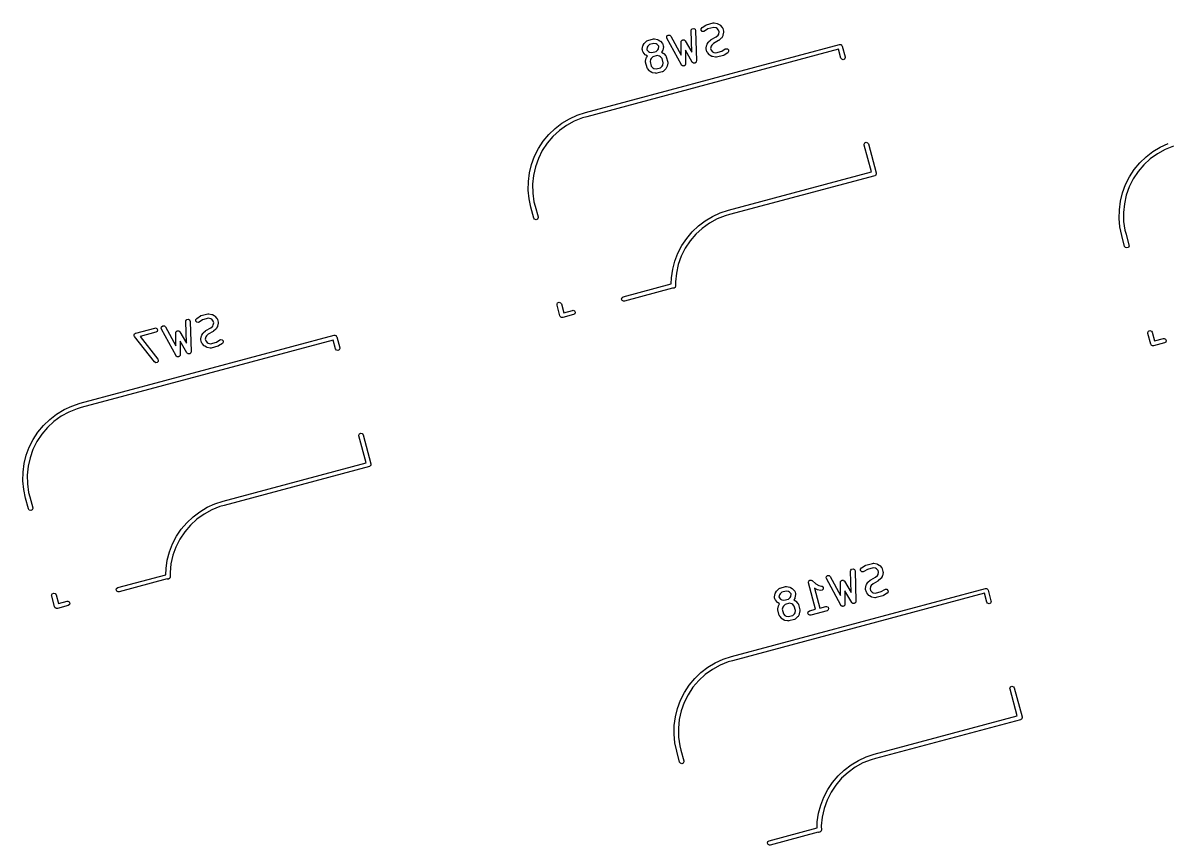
# Model space of a CAD drawing. Extents: x 46 to 264, y -122 to -26.
# Drawn here: x 183.61 to 222.33, y -53.8 to -25.99 of the extents above; entities that cross this region are included whole.
import ezdxf

# ---------------------------------------------------------------- set-up
doc = ezdxf.new("R2010")
doc.units = 0
doc.layers.add('BLACK', color=7, linetype='CONTINUOUS')

msp = doc.modelspace()

# ---------------------------------------------------------------- linework, layer by layer
at = {"layer": 'BLACK', "linetype": 'CONTINUOUS'}
for p, q in [((206.2, -26.2476), (206.204, -26.2218)), ((206.221, -26.978), (206.2, -26.2476)), ((206.204, -26.2218), (206.236, -26.1816)), ((206.236, -26.1816), (206.286, -26.1713)), ((206.286, -26.1713), (206.331, -26.1957)), ((206.331, -26.1957), (206.35, -26.2433)), ((206.35, -26.2433), (206.379, -27.2709)), ((206.537, -26.1838), (206.568, -26.1426)), ((206.541, -26.235), (206.537, -26.1838)), ((206.576, -26.2723), (206.541, -26.235)), ((206.568, -26.1426), (206.694, -26.0596)), ((206.627, -26.2781), (206.576, -26.2723)), ((206.651, -26.2678), (206.627, -26.2781)), ((206.766, -26.1915), (206.651, -26.2678)), ((206.694, -26.0596), (206.714, -26.0507)), ((206.714, -26.0507), (206.716, -26.0498)), ((206.716, -26.0498), (206.946, -25.9881)), ((206.967, -26.1376), (206.766, -26.1915)), ((206.946, -25.9881), (206.972, -25.9859)), ((207.042, -26.153), (206.967, -26.1376)), ((206.972, -25.9859), (206.976, -25.9878)), ((206.976, -25.9878), (206.98, -25.9871)), ((206.98, -25.9871), (207.084, -26.0085)), ((207.08, -26.1745), (207.042, -26.153)), ((207.13, -26.2318), (207.08, -26.1745)), ((207.084, -26.0085), (207.105, -26.0167)), ((207.105, -26.0167), (207.107, -26.017)), ((207.107, -26.017), (207.165, -26.0506)), ((207.146, -26.2896), (207.13, -26.2318)), ((207.131, -26.3646), (207.146, -26.2896)), ((207.165, -26.0506), (207.182, -26.0651)), ((207.182, -26.0651), (207.184, -26.0658)), ((207.184, -26.0658), (207.254, -26.1455)), ((207.254, -26.1455), (207.268, -26.1677)), ((207.268, -26.1677), (207.268, -26.1722)), ((207.268, -26.1722), (207.271, -26.1759)), ((207.271, -26.1759), (207.295, -26.2678)), ((207.296, -26.3023), (207.275, -26.4066)), ((207.295, -26.2678), (207.298, -26.2938)), ((207.298, -26.2938), (207.296, -26.2979)), ((207.296, -26.2979), (207.296, -26.3023)), ((202.629, -29.0158), (211.216, -26.7149)), ((204.579, -26.7436), (204.613, -26.6853)), ((204.613, -26.6853), (204.627, -26.6681)), ((204.627, -26.6681), (204.628, -26.6667)), ((204.628, -26.6667), (204.707, -26.5961)), ((204.707, -26.5961), (204.73, -26.5824)), ((204.73, -26.5824), (204.734, -26.5823)), ((204.734, -26.5823), (204.738, -26.5797)), ((204.738, -26.5797), (204.922, -26.5304)), ((204.943, -26.6799), (204.794, -26.72)), ((204.922, -26.5304), (204.948, -26.5282)), ((205.019, -26.6953), (204.943, -26.6799)), ((204.948, -26.5282), (204.952, -26.53)), ((204.952, -26.53), (204.956, -26.5294)), ((204.956, -26.5294), (205.061, -26.5507)), ((205.056, -26.7168), (205.019, -26.6953)), ((205.061, -26.5507), (205.081, -26.559)), ((205.081, -26.559), (205.083, -26.5593)), ((205.083, -26.5593), (205.141, -26.5929)), ((205.141, -26.5929), (205.158, -26.6074)), ((205.158, -26.6074), (205.16, -26.6081)), ((205.16, -26.6081), (205.231, -26.6878)), ((205.231, -26.6878), (205.244, -26.71)), ((205.244, -26.71), (205.244, -26.7145)), ((205.244, -26.7145), (205.247, -26.7181)), ((205.373, -26.4782), (205.383, -26.428)), ((205.381, -26.503), (205.373, -26.4782)), ((205.87, -27.4073), (205.381, -26.503)), ((205.383, -26.428), (205.423, -26.3961)), ((205.423, -26.3961), (205.475, -26.3976)), ((205.475, -26.3976), (205.513, -26.4316)), ((205.513, -26.4316), (205.861, -27.0745)), ((205.86, -26.6324), (205.865, -26.6068)), ((205.861, -27.0745), (205.86, -26.6324)), ((205.865, -26.6068), (205.869, -26.6015)), ((205.869, -26.6015), (205.87, -26.5948)), ((205.87, -26.5948), (205.885, -26.5823)), ((205.885, -26.5823), (205.897, -26.5674)), ((205.897, -26.5674), (205.904, -26.5662)), ((205.904, -26.5662), (205.909, -26.5618)), ((205.909, -26.5618), (205.929, -26.5619)), ((205.929, -26.5619), (205.948, -26.5585)), ((205.948, -26.5585), (205.954, -26.5619)), ((205.954, -26.5619), (205.961, -26.5619)), ((205.961, -26.5619), (205.976, -26.5744)), ((205.976, -26.5744), (205.992, -26.5841)), ((205.992, -26.5841), (205.995, -26.5905)), ((205.995, -26.5905), (206, -26.5949)), ((206, -26.5949), (206.221, -26.978)), ((206.73, -26.7298), (206.738, -26.7089)), ((206.738, -26.7073), (206.772, -26.649)), ((206.738, -26.7089), (206.738, -26.7073)), ((206.772, -26.649), (206.786, -26.6318)), ((206.786, -26.6318), (206.787, -26.6304)), ((206.787, -26.6304), (206.867, -26.5597)), ((206.867, -26.5597), (206.878, -26.5529)), ((206.878, -26.5529), (206.88, -26.5503)), ((206.88, -26.5503), (207.045, -26.459)), ((206.96, -26.6774), (206.896, -26.7345)), ((207.125, -26.5861), (206.96, -26.6774)), ((207.045, -26.459), (207.109, -26.4019)), ((207.109, -26.4019), (207.131, -26.3646)), ((207.127, -26.5834), (207.125, -26.5861)), ((207.138, -26.5767), (207.127, -26.5834)), ((207.218, -26.506), (207.138, -26.5767)), ((207.233, -26.4874), (207.218, -26.5046)), ((207.218, -26.5046), (207.218, -26.506)), ((207.267, -26.4291), (207.233, -26.4874)), ((207.275, -26.4066), (207.267, -26.4275)), ((207.267, -26.4275), (207.267, -26.4291)), ((211.216, -26.7149), (211.226, -26.7141)), ((211.226, -26.7141), (211.229, -26.7127)), ((211.229, -26.7127), (211.232, -26.7135)), ((211.232, -26.7135), (211.242, -26.7127)), ((211.242, -26.7127), (211.26, -26.7209)), ((211.183, -26.8792), (202.668, -29.1607)), ((204.548, -26.8789), (204.55, -26.8748)), ((204.55, -26.9049), (204.548, -26.8789)), ((204.549, -26.8704), (204.57, -26.7661)), ((204.55, -26.8748), (204.549, -26.8704)), ((204.562, -26.9509), (204.55, -26.9049)), ((204.565, -26.9545), (204.562, -26.9509)), ((204.565, -26.959), (204.565, -26.9545)), ((204.579, -26.9812), (204.565, -26.959)), ((204.57, -26.7661), (204.579, -26.7452)), ((204.579, -26.7452), (204.579, -26.7436)), ((204.649, -27.0609), (204.579, -26.9812)), ((204.651, -27.0617), (204.649, -27.0609)), ((204.668, -27.0761), (204.651, -27.0617)), ((204.72, -27.1059), (204.668, -27.0761)), ((204.715, -26.8081), (204.7, -26.8831)), ((204.7, -26.8831), (204.703, -26.8949)), ((204.703, -26.8949), (204.753, -26.9522)), ((204.736, -26.7709), (204.715, -26.8081)), ((204.794, -26.72), (204.736, -26.7709)), ((204.753, -26.9522), (204.791, -26.9738)), ((204.791, -26.9738), (204.866, -26.9891)), ((204.866, -26.9891), (205.016, -26.949)), ((205.054, -27.0939), (204.905, -27.134)), ((205.016, -26.949), (205.073, -26.8981)), ((205.129, -27.1092), (205.054, -27.0939)), ((205.107, -26.7741), (205.056, -26.7168)), ((205.073, -26.8981), (205.094, -26.8609)), ((205.094, -26.8609), (205.11, -26.7859)), ((205.11, -26.7859), (205.107, -26.7741)), ((205.23, -26.9254), (205.201, -26.9771)), ((205.201, -26.9771), (205.252, -27.0069)), ((205.231, -26.9238), (205.23, -26.9254)), ((205.239, -26.9029), (205.231, -26.9238)), ((205.26, -26.7986), (205.239, -26.9029)), ((205.247, -26.7181), (205.259, -26.7641)), ((205.252, -27.0069), (205.269, -27.0213)), ((205.259, -26.7641), (205.261, -26.7901)), ((205.261, -26.7901), (205.26, -26.7942)), ((205.26, -26.7942), (205.26, -26.7986)), ((205.269, -27.0213), (205.271, -27.0221)), ((205.271, -27.0221), (205.341, -27.1018)), ((205.341, -27.1018), (205.355, -27.124)), ((206.239, -27.3104), (206.01, -26.9135)), ((206.01, -26.9135), (206.011, -27.3715)), ((206.707, -26.8426), (206.709, -26.8385)), ((206.709, -26.8685), (206.707, -26.8426)), ((206.708, -26.8341), (206.73, -26.7298)), ((206.709, -26.8385), (206.708, -26.8341)), ((206.734, -26.9605), (206.709, -26.8685)), ((206.737, -26.9642), (206.734, -26.9605)), ((206.737, -26.9687), (206.737, -26.9642)), ((206.75, -26.9909), (206.737, -26.9687)), ((206.821, -27.0705), (206.75, -26.9909)), ((206.823, -27.0713), (206.821, -27.0705)), ((206.84, -27.0857), (206.823, -27.0713)), ((206.898, -27.1194), (206.84, -27.0857)), ((206.874, -26.7718), (206.859, -26.8468)), ((206.859, -26.8468), (206.874, -26.9046)), ((206.896, -26.7345), (206.874, -26.7718)), ((206.874, -26.9046), (206.925, -26.9619)), ((206.925, -26.9619), (206.962, -26.9834)), ((206.962, -26.9834), (207.038, -26.9988)), ((207.038, -26.9988), (207.239, -26.9449)), ((207.289, -27.0866), (207.059, -27.1482)), ((207.239, -26.9449), (207.354, -26.8686)), ((207.291, -27.0857), (207.289, -27.0866)), ((207.311, -27.0768), (207.291, -27.0857)), ((207.437, -26.9938), (207.311, -27.0768)), ((207.354, -26.8686), (207.378, -26.8583)), ((207.378, -26.8583), (207.429, -26.8641)), ((207.429, -26.8641), (207.464, -26.9014)), ((207.467, -26.9526), (207.437, -26.9938)), ((207.464, -26.9014), (207.467, -26.9526)), ((211.262, -27.1748), (211.183, -26.8792)), ((211.26, -26.7209), (211.279, -26.7259)), ((211.279, -26.7259), (211.283, -26.7315)), ((211.283, -26.7315), (211.289, -26.7343)), ((211.289, -26.7343), (211.297, -26.752)), ((211.297, -26.752), (211.308, -26.768)), ((211.308, -26.768), (211.407, -27.136)), ((204.659, -27.2929), (204.661, -27.2888)), ((204.661, -27.3188), (204.659, -27.2929)), ((204.66, -27.2844), (204.681, -27.1801)), ((204.661, -27.2888), (204.66, -27.2844)), ((204.71, -27.5028), (204.661, -27.3188)), ((204.681, -27.1801), (204.69, -27.1592)), ((204.69, -27.1576), (204.72, -27.1059)), ((204.69, -27.1592), (204.69, -27.1576)), ((204.826, -27.2221), (204.81, -27.2971)), ((204.81, -27.2971), (204.851, -27.4469)), ((204.847, -27.1848), (204.826, -27.2221)), ((204.905, -27.134), (204.847, -27.1848)), ((204.851, -27.4469), (204.901, -27.5042)), ((205.167, -27.1307), (205.129, -27.1092)), ((205.163, -27.5009), (205.221, -27.4501)), ((205.217, -27.188), (205.167, -27.1307)), ((205.258, -27.3378), (205.217, -27.188)), ((205.221, -27.4501), (205.242, -27.4129)), ((205.242, -27.4129), (205.258, -27.3378)), ((205.378, -27.4773), (205.345, -27.5356)), ((205.355, -27.124), (205.355, -27.1284)), ((205.355, -27.1284), (205.358, -27.1321)), ((205.358, -27.1321), (205.407, -27.3161)), ((205.379, -27.4757), (205.378, -27.4773)), ((205.387, -27.4549), (205.379, -27.4757)), ((205.408, -27.3505), (205.387, -27.4549)), ((205.407, -27.3161), (205.409, -27.342)), ((205.409, -27.342), (205.407, -27.3461)), ((205.407, -27.3461), (205.408, -27.3505)), ((205.876, -27.4125), (205.87, -27.4073)), ((205.879, -27.4199), (205.876, -27.4125)), ((205.895, -27.4291), (205.879, -27.4199)), ((205.908, -27.4413), (205.895, -27.4291)), ((205.916, -27.4415), (205.908, -27.4413)), ((205.923, -27.4455), (205.916, -27.4415)), ((205.941, -27.4422), (205.923, -27.4455)), ((205.96, -27.4428), (205.941, -27.4422)), ((205.966, -27.4379), (205.96, -27.4428)), ((205.973, -27.4365), (205.966, -27.4379)), ((205.985, -27.4224), (205.973, -27.4365)), ((206, -27.4109), (205.985, -27.4224)), ((206.001, -27.4032), (206, -27.4109)), ((206.006, -27.3972), (206.001, -27.4032)), ((206.011, -27.3715), (206.006, -27.3972)), ((206.245, -27.3155), (206.239, -27.3104)), ((206.248, -27.3228), (206.245, -27.3155)), ((206.264, -27.3316), (206.248, -27.3228)), ((206.278, -27.3434), (206.264, -27.3316)), ((206.286, -27.3435), (206.278, -27.3434)), ((206.293, -27.3472), (206.286, -27.3435)), ((206.311, -27.3435), (206.293, -27.3472)), ((206.329, -27.3435), (206.311, -27.3435)), ((206.335, -27.3385), (206.329, -27.3435)), ((206.343, -27.3369), (206.335, -27.3385)), ((206.355, -27.3224), (206.343, -27.3369)), ((206.369, -27.3106), (206.355, -27.3224)), ((206.37, -27.3028), (206.369, -27.3106)), ((206.375, -27.2967), (206.37, -27.3028)), ((206.379, -27.2709), (206.375, -27.2967)), ((206.9, -27.1197), (206.898, -27.1194)), ((206.92, -27.1279), (206.9, -27.1197)), ((207.025, -27.1493), (206.92, -27.1279)), ((207.029, -27.1486), (207.025, -27.1493)), ((207.033, -27.1505), (207.029, -27.1486)), ((207.059, -27.1482), (207.033, -27.1505)), ((211.291, -27.2168), (211.262, -27.1748)), ((211.341, -27.2301), (211.291, -27.2168)), ((211.387, -27.2084), (211.341, -27.2301)), ((211.409, -27.1619), (211.387, -27.2084)), ((211.407, -27.136), (211.409, -27.1619)), ((204.713, -27.5065), (204.71, -27.5028)), ((204.713, -27.511), (204.713, -27.5065)), ((204.727, -27.5332), (204.713, -27.511)), ((204.797, -27.6128), (204.727, -27.5332)), ((204.799, -27.6136), (204.797, -27.6128)), ((204.816, -27.628), (204.799, -27.6136)), ((204.874, -27.6617), (204.816, -27.628)), ((204.876, -27.662), (204.874, -27.6617)), ((204.897, -27.6702), (204.876, -27.662)), ((205.001, -27.6916), (204.897, -27.6702)), ((204.901, -27.5042), (204.939, -27.5257)), ((204.939, -27.5257), (205.014, -27.5411)), ((205.005, -27.6909), (205.001, -27.6916)), ((205.009, -27.6928), (205.005, -27.6909)), ((205.035, -27.6905), (205.009, -27.6928)), ((205.014, -27.5411), (205.163, -27.5009)), ((205.219, -27.6412), (205.035, -27.6905)), ((205.223, -27.6387), (205.219, -27.6412)), ((205.228, -27.6385), (205.223, -27.6387)), ((205.25, -27.6249), (205.228, -27.6385)), ((205.329, -27.5543), (205.25, -27.6249)), ((205.33, -27.5528), (205.329, -27.5543)), ((205.345, -27.5356), (205.33, -27.5528)), ((202.351, -29.1075), (202.629, -29.0158)), ((202.629, -29.0158), (202.629, -29.0158)), ((202.629, -29.0158), (202.629, -29.0158)), ((201.6, -29.5596), (201.833, -29.3811)), ((201.833, -29.3811), (202.084, -29.2297)), ((202.247, -29.3106), (201.986, -29.4545)), ((202.084, -29.2297), (202.351, -29.1075)), ((202.524, -29.1993), (202.247, -29.3106)), ((202.668, -29.1607), (202.524, -29.1993)), ((202.668, -29.1607), (202.668, -29.1607)), ((202.668, -29.1607), (202.668, -29.1607)), ((202.668, -29.1607), (202.668, -29.1607)), ((202.668, -29.1607), (202.668, -29.1607)), ((201.202, -29.9889), (201.389, -29.7631)), ((201.389, -29.7631), (201.6, -29.5596)), ((201.744, -29.6288), (201.525, -29.831)), ((201.986, -29.4545), (201.744, -29.6288)), ((201.041, -30.2342), (201.202, -29.9889)), ((201.332, -30.0582), (201.167, -30.307)), ((201.525, -29.831), (201.332, -30.0582)), ((212.049, -30.093), (212.07, -30.0465)), ((212.051, -30.1189), (212.049, -30.093)), ((212.294, -31.0279), (212.051, -30.1189)), ((212.07, -30.0465), (212.117, -30.0248)), ((212.117, -30.0248), (212.166, -30.0381)), ((212.166, -30.0381), (212.196, -30.0801)), ((212.196, -30.0801), (212.459, -31.0615)), ((221.812, -30.3389), (222.063, -30.1876)), ((222.063, -30.1876), (222.329, -30.0653)), ((222.503, -30.1571), (222.226, -30.2684)), ((200.807, -30.7709), (200.909, -30.496)), ((200.909, -30.496), (201.041, -30.2342)), ((201.034, -30.5737), (200.934, -30.8547)), ((201.167, -30.307), (201.034, -30.5737)), ((221.368, -30.7209), (221.579, -30.5174)), ((221.723, -30.5866), (221.504, -30.7888)), ((221.579, -30.5174), (221.812, -30.3389)), ((221.965, -30.4123), (221.723, -30.5866)), ((222.226, -30.2684), (221.965, -30.4123)), ((200.737, -31.0556), (200.807, -30.7709)), ((200.934, -30.8547), (200.869, -31.1456)), ((221.02, -31.192), (221.181, -30.9467)), ((221.181, -30.9467), (221.368, -30.7209)), ((221.504, -30.7888), (221.311, -31.016)), ((200.693, -31.6395), (200.698, -31.3463)), ((200.698, -31.3463), (200.737, -31.0556)), ((200.869, -31.1456), (200.839, -31.4423)), ((207.46, -32.3233), (212.294, -31.0279)), ((212.406, -31.1534), (207.499, -32.4682)), ((212.422, -31.1422), (212.406, -31.1534)), ((212.439, -31.1339), (212.422, -31.1422)), ((212.442, -31.1278), (212.439, -31.1339)), ((212.448, -31.1239), (212.442, -31.1278)), ((212.453, -31.1051), (212.448, -31.1239)), ((212.461, -31.0874), (212.453, -31.1051)), ((212.459, -31.0615), (212.46, -31.0714)), ((212.46, -31.0714), (212.461, -31.0744)), ((212.461, -31.0744), (212.46, -31.0776)), ((212.46, -31.0776), (212.461, -31.0874)), ((220.888, -31.4538), (221.02, -31.192)), ((221.146, -31.2648), (221.013, -31.5315)), ((221.311, -31.016), (221.146, -31.2648)), ((200.72, -31.9315), (200.693, -31.6395)), ((200.839, -31.4423), (200.845, -31.7404)), ((200.845, -31.7404), (200.886, -32.0357)), ((220.715, -32.0133), (220.786, -31.7287)), ((220.786, -31.7287), (220.888, -31.4538)), ((221.013, -31.5315), (220.913, -31.8124)), ((200.78, -32.2185), (200.72, -31.9315)), ((200.886, -32.0357), (200.925, -32.1797)), ((220.677, -32.3041), (220.715, -32.0133)), ((220.847, -32.1034), (220.817, -32.4001)), ((220.913, -31.8124), (220.847, -32.1034)), ((200.879, -32.5866), (200.78, -32.2185)), ((200.925, -32.1797), (200.925, -32.1797)), ((200.925, -32.1797), (200.925, -32.1797)), ((200.925, -32.1797), (201.024, -32.5477)), ((206.923, -32.5331), (207.186, -32.4133)), ((207.355, -32.5067), (207.079, -32.6177)), ((207.186, -32.4133), (207.46, -32.3234)), ((207.499, -32.4682), (207.355, -32.5067)), ((207.46, -32.3234), (207.46, -32.3233)), ((207.46, -32.3233), (207.46, -32.3233)), ((207.46, -32.3233), (207.46, -32.3233)), ((207.499, -32.4682), (207.499, -32.4682)), ((207.499, -32.4682), (207.499, -32.4682)), ((220.672, -32.5973), (220.677, -32.3041)), ((220.817, -32.4001), (220.823, -32.6982)), ((200.908, -32.6286), (200.879, -32.5866)), ((200.958, -32.6419), (200.908, -32.6286)), ((201.004, -32.6202), (200.958, -32.6419)), ((201.026, -32.5737), (201.004, -32.6202)), ((201.024, -32.5477), (201.026, -32.5737)), ((206.235, -33.0542), (206.445, -32.8554)), ((206.445, -32.8554), (206.675, -32.681)), ((206.818, -32.761), (206.577, -32.9347)), ((206.675, -32.681), (206.923, -32.5331)), ((207.079, -32.6177), (206.818, -32.761)), ((220.699, -32.8893), (220.672, -32.5973)), ((220.759, -33.1763), (220.699, -32.8893)), ((220.823, -32.6982), (220.865, -32.9935)), ((205.888, -33.5146), (206.049, -33.2748)), ((206.049, -33.2748), (206.235, -33.0542)), ((206.358, -33.1361), (206.165, -33.3624)), ((206.577, -32.9347), (206.358, -33.1361)), ((220.857, -33.5443), (220.759, -33.1763)), ((220.759, -33.1763), (220.759, -33.1763)), ((220.865, -32.9935), (220.904, -33.1375)), ((220.904, -33.1375), (220.904, -33.1375)), ((220.904, -33.1375), (220.904, -33.1375)), ((220.904, -33.1375), (220.904, -33.1375)), ((220.904, -33.1375), (221.002, -33.5055)), ((205.754, -33.7707), (205.888, -33.5146)), ((206.001, -33.6102), (205.867, -33.8761)), ((206.165, -33.3624), (206.001, -33.6102)), ((220.887, -33.5864), (220.857, -33.5443)), ((220.936, -33.5996), (220.887, -33.5864)), ((220.983, -33.578), (220.936, -33.5996)), ((221.005, -33.5315), (220.983, -33.578)), ((221.002, -33.5055), (221.005, -33.5315)), ((205.576, -34.319), (205.65, -34.0399)), ((205.65, -34.0399), (205.754, -33.7707)), ((205.867, -33.8761), (205.766, -34.156)), ((205.533, -34.6046), (205.576, -34.319)), ((205.7, -34.446), (205.67, -34.7419)), ((205.766, -34.156), (205.7, -34.446)), ((203.905, -35.2481), (205.525, -34.8139)), ((205.525, -34.8139), (205.533, -34.6046)), ((205.67, -34.7419), (205.672, -34.8906)), ((205.567, -34.9579), (203.944, -35.393)), ((205.575, -34.9636), (205.567, -34.9579)), ((205.621, -34.9628), (205.575, -34.9636)), ((205.658, -34.9349), (205.621, -34.9628)), ((205.672, -34.8906), (205.658, -34.9349)), ((205.672, -34.8906), (205.672, -34.8906)), ((201.665, -35.5047), (201.687, -35.4582)), ((201.668, -35.5307), (201.665, -35.5047)), ((201.766, -35.8987), (201.668, -35.5307)), ((201.687, -35.4582), (201.734, -35.4366)), ((201.734, -35.4366), (201.783, -35.4498)), ((201.783, -35.4498), (201.813, -35.4919)), ((201.813, -35.4919), (201.892, -35.7874)), ((203.849, -35.327), (203.863, -35.2775)), ((203.871, -35.3735), (203.849, -35.327)), ((203.863, -35.2775), (203.905, -35.2481)), ((203.918, -35.3952), (203.871, -35.3735)), ((203.944, -35.393), (203.918, -35.3952)), ((189.451, -36.0212), (189.482, -35.98)), ((189.482, -35.98), (189.608, -35.897)), ((189.608, -35.897), (189.628, -35.8881)), ((189.628, -35.8881), (189.63, -35.8872)), ((189.63, -35.8872), (189.86, -35.8255)), ((189.881, -35.975), (189.68, -36.0289)), ((189.86, -35.8255), (189.885, -35.8233)), ((189.956, -35.9904), (189.881, -35.975)), ((189.885, -35.8233), (189.89, -35.8252)), ((189.89, -35.8252), (189.894, -35.8245)), ((189.894, -35.8245), (189.998, -35.8459)), ((189.994, -36.0119), (189.956, -35.9904)), ((189.998, -35.8459), (190.019, -35.8541)), ((190.019, -35.8541), (190.021, -35.8544)), ((190.021, -35.8544), (190.079, -35.8881)), ((190.079, -35.8881), (190.096, -35.9025)), ((190.096, -35.9025), (190.098, -35.9032)), ((190.098, -35.9032), (190.168, -35.9829)), ((190.168, -35.9829), (190.182, -36.0051)), ((190.182, -36.0051), (190.182, -36.0096)), ((201.777, -35.9147), (201.766, -35.8987)), ((201.786, -35.9323), (201.777, -35.9147)), ((201.792, -35.9352), (201.786, -35.9323)), ((201.796, -35.9407), (201.792, -35.9352)), ((201.815, -35.9458), (201.796, -35.9407)), ((201.832, -35.954), (201.815, -35.9458)), ((201.842, -35.9532), (201.832, -35.954)), ((201.845, -35.954), (201.842, -35.9532)), ((201.848, -35.9526), (201.845, -35.954)), ((201.858, -35.9517), (201.848, -35.9526)), ((202.226, -35.8531), (201.858, -35.9517)), ((201.892, -35.7874), (202.187, -35.7082)), ((202.187, -35.7082), (202.213, -35.706)), ((202.213, -35.706), (202.26, -35.7277)), ((202.268, -35.8237), (202.226, -35.8531)), ((202.26, -35.7277), (202.281, -35.7742)), ((202.281, -35.7742), (202.268, -35.8237)), ((187.422, -36.4788), (188.066, -36.3062)), ((188.066, -36.3062), (188.092, -36.3039)), ((188.092, -36.3039), (188.138, -36.3256)), ((188.138, -36.3256), (188.16, -36.3721)), ((188.16, -36.3721), (188.146, -36.4217)), ((188.287, -36.3156), (188.297, -36.2654)), ((188.295, -36.3404), (188.287, -36.3156)), ((188.784, -37.2447), (188.295, -36.3404)), ((188.297, -36.2654), (188.337, -36.2335)), ((188.337, -36.2335), (188.389, -36.235)), ((188.389, -36.235), (188.427, -36.269)), ((188.427, -36.269), (188.774, -36.9119)), ((189.114, -36.085), (189.118, -36.0592)), ((189.134, -36.8154), (189.114, -36.085)), ((189.118, -36.0592), (189.15, -36.019)), ((189.15, -36.019), (189.2, -36.0087)), ((189.2, -36.0087), (189.245, -36.0331)), ((189.245, -36.0331), (189.264, -36.0808)), ((189.264, -36.0808), (189.293, -37.1083)), ((189.454, -36.0724), (189.451, -36.0212)), ((189.49, -36.1097), (189.454, -36.0724)), ((189.541, -36.1155), (189.49, -36.1097)), ((189.565, -36.1052), (189.541, -36.1155)), ((189.68, -36.0289), (189.565, -36.1052)), ((189.781, -36.3971), (189.792, -36.3904)), ((189.792, -36.3904), (189.794, -36.3877)), ((189.794, -36.3877), (189.959, -36.2964)), ((189.959, -36.2964), (190.023, -36.2393)), ((190.044, -36.0692), (189.994, -36.0119)), ((190.023, -36.2393), (190.044, -36.202)), ((190.06, -36.127), (190.044, -36.0692)), ((190.044, -36.202), (190.06, -36.127)), ((190.132, -36.3434), (190.052, -36.4141)), ((190.147, -36.3248), (190.132, -36.342)), ((190.132, -36.342), (190.132, -36.3434)), ((190.18, -36.2665), (190.147, -36.3248)), ((190.181, -36.2649), (190.18, -36.2665)), ((190.189, -36.244), (190.181, -36.2649)), ((190.182, -36.0096), (190.185, -36.0133)), ((190.185, -36.0133), (190.209, -36.1053)), ((190.21, -36.1397), (190.189, -36.244)), ((190.209, -36.1053), (190.212, -36.1312)), ((190.212, -36.1312), (190.21, -36.1353)), ((190.21, -36.1353), (190.21, -36.1397)), ((221.666, -36.416), (221.712, -36.3943)), ((221.712, -36.3943), (221.762, -36.4076)), ((185.543, -38.8532), (194.13, -36.5523)), ((194.097, -36.7166), (185.582, -38.9981)), ((187.366, -36.5577), (187.371, -36.5408)), ((187.37, -36.5658), (187.366, -36.5577)), ((187.37, -36.5746), (187.37, -36.5658)), ((187.382, -36.5976), (187.37, -36.5746)), ((187.371, -36.5233), (187.377, -36.5167)), ((187.371, -36.5408), (187.371, -36.5233)), ((187.377, -36.5167), (187.38, -36.5082)), ((187.38, -36.5082), (187.394, -36.4981)), ((188.055, -37.4526), (187.382, -36.5976)), ((187.394, -36.4981), (187.406, -36.4851)), ((187.406, -36.4851), (187.414, -36.4838)), ((187.414, -36.4838), (187.422, -36.4788)), ((188.104, -36.4511), (187.57, -36.5942)), ((187.57, -36.5942), (188.173, -37.3598)), ((188.146, -36.4217), (188.104, -36.4511)), ((188.774, -36.4698), (188.778, -36.4442)), ((188.774, -36.9119), (188.774, -36.4698)), ((188.778, -36.4442), (188.783, -36.4389)), ((188.783, -36.4389), (188.784, -36.4322)), ((188.784, -36.4322), (188.799, -36.4197)), ((188.799, -36.4197), (188.811, -36.4049)), ((188.811, -36.4049), (188.818, -36.4037)), ((188.818, -36.4037), (188.823, -36.3993)), ((188.823, -36.3993), (188.843, -36.3993)), ((188.843, -36.3993), (188.862, -36.3959)), ((188.862, -36.3959), (188.868, -36.3993)), ((188.868, -36.3993), (188.875, -36.3993)), ((188.875, -36.3993), (188.89, -36.4118)), ((188.89, -36.4118), (188.906, -36.4215)), ((188.906, -36.4215), (188.909, -36.4279)), ((188.909, -36.4279), (188.914, -36.4323)), ((188.914, -36.4323), (189.134, -36.8154)), ((189.153, -37.1478), (188.924, -36.7509)), ((188.924, -36.7509), (188.925, -37.2089)), ((189.621, -36.68), (189.623, -36.6759)), ((189.623, -36.7059), (189.621, -36.68)), ((189.622, -36.6715), (189.644, -36.5672)), ((189.623, -36.6759), (189.622, -36.6715)), ((189.648, -36.7979), (189.623, -36.7059)), ((189.644, -36.5672), (189.652, -36.5463)), ((189.652, -36.5447), (189.686, -36.4864)), ((189.652, -36.5463), (189.652, -36.5447)), ((189.686, -36.4864), (189.7, -36.4692)), ((189.7, -36.4692), (189.701, -36.4678)), ((189.701, -36.4678), (189.781, -36.3971)), ((189.788, -36.6092), (189.773, -36.6842)), ((189.773, -36.6842), (189.788, -36.742)), ((189.81, -36.5719), (189.788, -36.6092)), ((189.788, -36.742), (189.839, -36.7993)), ((189.874, -36.5148), (189.81, -36.5719)), ((190.039, -36.4235), (189.874, -36.5148)), ((189.951, -36.8362), (190.153, -36.7823)), ((190.041, -36.4208), (190.039, -36.4235)), ((190.052, -36.4141), (190.041, -36.4208)), ((190.153, -36.7823), (190.268, -36.706)), ((190.268, -36.706), (190.292, -36.6957)), ((190.292, -36.6957), (190.343, -36.7015)), ((190.343, -36.7015), (190.378, -36.7388)), ((190.378, -36.7388), (190.381, -36.79)), ((194.176, -37.0122), (194.097, -36.7166)), ((194.13, -36.5523), (194.14, -36.5515)), ((194.14, -36.5515), (194.143, -36.5501)), ((194.143, -36.5501), (194.146, -36.5509)), ((194.146, -36.5509), (194.156, -36.5501)), ((194.156, -36.5501), (194.174, -36.5583)), ((194.174, -36.5583), (194.193, -36.5633)), ((194.193, -36.5633), (194.197, -36.5689)), ((194.197, -36.5689), (194.203, -36.5717)), ((194.203, -36.5717), (194.211, -36.5894)), ((194.211, -36.5894), (194.222, -36.6054)), ((194.222, -36.6054), (194.321, -36.9734)), ((221.644, -36.4625), (221.666, -36.416)), ((221.646, -36.4885), (221.644, -36.4625)), ((221.745, -36.8565), (221.646, -36.4885)), ((221.762, -36.4076), (221.791, -36.4497)), ((221.791, -36.4497), (221.87, -36.7452)), ((221.87, -36.7452), (222.166, -36.666)), ((222.166, -36.666), (222.192, -36.6638)), ((222.192, -36.6638), (222.238, -36.6854)), ((222.247, -36.7815), (222.205, -36.8109)), ((222.238, -36.6854), (222.26, -36.7319)), ((222.26, -36.7319), (222.247, -36.7815)), ((189.159, -37.1529), (189.153, -37.1478)), ((189.162, -37.1602), (189.159, -37.1529)), ((189.178, -37.169), (189.162, -37.1602)), ((189.192, -37.1809), (189.178, -37.169)), ((189.269, -37.1598), (189.257, -37.1743)), ((189.283, -37.148), (189.269, -37.1598)), ((189.284, -37.1402), (189.283, -37.148)), ((189.289, -37.1341), (189.284, -37.1402)), ((189.293, -37.1083), (189.289, -37.1341)), ((189.651, -36.8016), (189.648, -36.7979)), ((189.651, -36.8061), (189.651, -36.8016)), ((189.664, -36.8283), (189.651, -36.8061)), ((189.735, -36.908), (189.664, -36.8283)), ((189.736, -36.9087), (189.735, -36.908)), ((189.754, -36.9231), (189.736, -36.9087)), ((189.812, -36.9568), (189.754, -36.9231)), ((189.814, -36.9571), (189.812, -36.9568)), ((189.834, -36.9653), (189.814, -36.9571)), ((189.939, -36.9867), (189.834, -36.9653)), ((189.839, -36.7993), (189.876, -36.8208)), ((189.876, -36.8208), (189.951, -36.8362)), ((189.943, -36.986), (189.939, -36.9867)), ((189.947, -36.9879), (189.943, -36.986)), ((189.973, -36.9857), (189.947, -36.9879)), ((190.203, -36.924), (189.973, -36.9857)), ((190.204, -36.9231), (190.203, -36.924)), ((190.225, -36.9142), (190.204, -36.9231)), ((190.351, -36.8312), (190.225, -36.9142)), ((190.381, -36.79), (190.351, -36.8312)), ((194.205, -37.0542), (194.176, -37.0122)), ((194.255, -37.0675), (194.205, -37.0542)), ((194.301, -37.0458), (194.255, -37.0675)), ((194.323, -36.9993), (194.301, -37.0458)), ((194.321, -36.9734), (194.323, -36.9993)), ((221.756, -36.8725), (221.745, -36.8565)), ((221.764, -36.8901), (221.756, -36.8725)), ((221.77, -36.893), (221.764, -36.8901)), ((221.774, -36.8985), (221.77, -36.893)), ((221.793, -36.9036), (221.774, -36.8985)), ((221.811, -36.9118), (221.793, -36.9036)), ((221.821, -36.9109), (221.811, -36.9118)), ((221.824, -36.9118), (221.821, -36.9109)), ((221.827, -36.9104), (221.824, -36.9118)), ((221.837, -36.9095), (221.827, -36.9104)), ((222.205, -36.8109), (221.837, -36.9095)), ((188.099, -37.4796), (188.055, -37.4526)), ((188.149, -37.4723), (188.099, -37.4796)), ((188.184, -37.4341), (188.149, -37.4723)), ((188.173, -37.3598), (188.185, -37.3828)), ((188.185, -37.3828), (188.184, -37.4341)), ((188.79, -37.2499), (188.784, -37.2447)), ((188.792, -37.2573), (188.79, -37.2499)), ((188.808, -37.2665), (188.792, -37.2573)), ((188.822, -37.2787), (188.808, -37.2665)), ((188.83, -37.279), (188.822, -37.2787)), ((188.837, -37.2829), (188.83, -37.279)), ((188.855, -37.2797), (188.837, -37.2829)), ((188.873, -37.2802), (188.855, -37.2797)), ((188.88, -37.2753), (188.873, -37.2802)), ((188.887, -37.2739), (188.88, -37.2753)), ((188.899, -37.2598), (188.887, -37.2739)), ((188.914, -37.2483), (188.899, -37.2598)), ((188.915, -37.2406), (188.914, -37.2483)), ((188.92, -37.2346), (188.915, -37.2406)), ((188.925, -37.2089), (188.92, -37.2346)), ((189.2, -37.1809), (189.192, -37.1809)), ((189.207, -37.1846), (189.2, -37.1809)), ((189.225, -37.1809), (189.207, -37.1846)), ((189.243, -37.1809), (189.225, -37.1809)), ((189.249, -37.1759), (189.243, -37.1809)), ((189.257, -37.1743), (189.249, -37.1759)), ((184.747, -39.2185), (184.998, -39.0671)), ((184.998, -39.0671), (185.265, -38.9449)), ((185.438, -39.0367), (185.161, -39.148)), ((185.265, -38.9449), (185.543, -38.8532)), ((185.582, -38.9981), (185.438, -39.0367)), ((185.543, -38.8532), (185.543, -38.8532)), ((185.582, -38.9981), (185.582, -38.9981)), ((184.303, -39.6005), (184.514, -39.397)), ((184.658, -39.4662), (184.439, -39.6684)), ((184.514, -39.397), (184.747, -39.2185)), ((184.9, -39.2919), (184.658, -39.4662)), ((185.161, -39.148), (184.9, -39.2919)), ((183.955, -40.0716), (184.116, -39.8263)), ((184.116, -39.8263), (184.303, -39.6005)), ((184.439, -39.6684), (184.246, -39.8956)), ((194.984, -39.8839), (195.031, -39.8622)), ((195.031, -39.8622), (195.08, -39.8755)), ((195.08, -39.8755), (195.11, -39.9175)), ((183.823, -40.3334), (183.955, -40.0716)), ((184.081, -40.1444), (183.948, -40.4112)), ((184.246, -39.8956), (184.081, -40.1444)), ((194.962, -39.9304), (194.984, -39.8839)), ((194.965, -39.9563), (194.962, -39.9304)), ((195.208, -40.8653), (194.965, -39.9563)), ((195.11, -39.9175), (195.373, -40.8989)), ((183.651, -40.893), (183.721, -40.6083)), ((183.721, -40.6083), (183.823, -40.3334)), ((183.948, -40.4112), (183.848, -40.6921)), ((183.612, -41.1837), (183.651, -40.893)), ((183.782, -40.983), (183.752, -41.2797)), ((183.848, -40.6921), (183.782, -40.983)), ((190.374, -42.1607), (195.208, -40.8653)), ((195.32, -40.9908), (190.413, -42.3056)), ((195.336, -40.9796), (195.32, -40.9908)), ((195.353, -40.9714), (195.336, -40.9796)), ((195.356, -40.9652), (195.353, -40.9714)), ((195.362, -40.9613), (195.356, -40.9652)), ((195.367, -40.9425), (195.362, -40.9613)), ((195.375, -40.9249), (195.367, -40.9425)), ((195.373, -40.8989), (195.373, -40.9088)), ((195.373, -40.9088), (195.375, -40.9118)), ((195.375, -40.9118), (195.374, -40.915)), ((195.374, -40.915), (195.375, -40.9249)), ((183.607, -41.4769), (183.612, -41.1837)), ((183.752, -41.2797), (183.759, -41.5778)), ((183.634, -41.7689), (183.607, -41.4769)), ((183.694, -42.0559), (183.634, -41.7689)), ((183.759, -41.5778), (183.8, -41.8731)), ((183.793, -42.424), (183.694, -42.0559)), ((183.8, -41.8731), (183.839, -42.0171)), ((183.839, -42.0171), (183.839, -42.0171)), ((183.839, -42.0171), (183.839, -42.0171)), ((183.839, -42.0171), (183.938, -42.3851)), ((190.099, -42.2507), (190.374, -42.1608)), ((190.374, -42.1608), (190.374, -42.1607)), ((190.374, -42.1607), (190.374, -42.1607)), ((190.374, -42.1607), (190.374, -42.1607)), ((183.822, -42.466), (183.793, -42.424)), ((183.872, -42.4793), (183.822, -42.466)), ((183.918, -42.4576), (183.872, -42.4793)), ((183.94, -42.4111), (183.918, -42.4576)), ((183.938, -42.3851), (183.94, -42.4111)), ((189.359, -42.6929), (189.589, -42.5184)), ((189.589, -42.5184), (189.837, -42.3705)), ((189.993, -42.4551), (189.732, -42.5984)), ((189.837, -42.3705), (190.099, -42.2507)), ((190.269, -42.3441), (189.993, -42.4551)), ((190.413, -42.3056), (190.269, -42.3441)), ((190.413, -42.3056), (190.413, -42.3056)), ((190.413, -42.3056), (190.413, -42.3056)), ((188.963, -43.1122), (189.149, -42.8916)), ((189.272, -42.9735), (189.079, -43.1998)), ((189.149, -42.8916), (189.359, -42.6929)), ((189.491, -42.7721), (189.272, -42.9735)), ((189.732, -42.5984), (189.491, -42.7721)), ((188.668, -43.6081), (188.802, -43.352)), ((188.802, -43.352), (188.963, -43.1122)), ((189.079, -43.1998), (188.914, -43.4476)), ((188.564, -43.8773), (188.668, -43.6081)), ((188.781, -43.7135), (188.68, -43.9934)), ((188.914, -43.4476), (188.781, -43.7135)), ((188.49, -44.1564), (188.564, -43.8773)), ((188.68, -43.9934), (188.614, -44.2835)), ((188.439, -44.6513), (188.447, -44.442)), ((188.447, -44.442), (188.49, -44.1564)), ((188.614, -44.2835), (188.583, -44.5793)), ((211.591, -44.5252), (211.594, -44.4994)), ((211.611, -45.2556), (211.591, -44.5252)), ((211.594, -44.4994), (211.626, -44.4592)), ((211.626, -44.4592), (211.676, -44.4489)), ((211.676, -44.4489), (211.722, -44.4733)), ((211.722, -44.4733), (211.74, -44.521)), ((211.74, -44.521), (211.769, -45.5485)), ((211.928, -44.4614), (211.958, -44.4202)), ((211.931, -44.5126), (211.928, -44.4614)), ((211.966, -44.5499), (211.931, -44.5126)), ((211.958, -44.4202), (212.084, -44.3373)), ((212.157, -44.4691), (212.041, -44.5454)), ((212.084, -44.3373), (212.105, -44.3283)), ((212.105, -44.3283), (212.106, -44.3274)), ((212.106, -44.3274), (212.336, -44.2658)), ((212.358, -44.4152), (212.157, -44.4691)), ((212.336, -44.2658), (212.362, -44.2635)), ((212.433, -44.4306), (212.358, -44.4152)), ((212.362, -44.2635), (212.366, -44.2654)), ((212.366, -44.2654), (212.371, -44.2647)), ((212.371, -44.2647), (212.475, -44.2861)), ((212.47, -44.4521), (212.433, -44.4306)), ((212.521, -44.5094), (212.47, -44.4521)), ((212.475, -44.2861), (212.496, -44.2943)), ((212.496, -44.2943), (212.497, -44.2946)), ((212.497, -44.2946), (212.556, -44.3283)), ((212.536, -44.5672), (212.521, -44.5094)), ((212.556, -44.3283), (212.573, -44.3427)), ((212.573, -44.3427), (212.574, -44.3435)), ((212.574, -44.3435), (212.645, -44.4231)), ((212.645, -44.4231), (212.659, -44.4453)), ((212.659, -44.4453), (212.659, -44.4498)), ((212.659, -44.4498), (212.661, -44.4535)), ((212.661, -44.4535), (212.686, -44.5455)), ((186.819, -45.0855), (188.439, -44.6513)), ((188.481, -44.7954), (186.857, -45.2304)), ((188.489, -44.801), (188.481, -44.7954)), ((188.535, -44.8002), (188.489, -44.801)), ((188.572, -44.7723), (188.535, -44.8002)), ((188.586, -44.728), (188.572, -44.7723)), ((188.583, -44.5793), (188.586, -44.728)), ((188.586, -44.728), (188.586, -44.728)), ((210.165, -44.8986), (210.167, -44.8947)), ((210.167, -44.9246), (210.165, -44.8986)), ((210.166, -44.8904), (210.177, -44.8718)), ((210.167, -44.8947), (210.166, -44.8904)), ((210.177, -44.8718), (210.187, -44.8521)), ((210.187, -44.8521), (210.191, -44.8503)), ((210.191, -44.8503), (210.193, -44.8466)), ((210.193, -44.8466), (210.213, -44.8396)), ((210.213, -44.8396), (210.233, -44.8304)), ((210.233, -44.8304), (210.237, -44.8316)), ((210.237, -44.8316), (210.241, -44.8302)), ((210.241, -44.8302), (210.262, -44.8381)), ((210.262, -44.8381), (210.283, -44.8437)), ((210.283, -44.8437), (210.285, -44.8473)), ((210.285, -44.8473), (210.289, -44.8488)), ((210.289, -44.8488), (210.413, -44.9573)), ((210.763, -44.7559), (210.774, -44.7056)), ((210.772, -44.7806), (210.763, -44.7559)), ((211.26, -45.6849), (210.772, -44.7806)), ((210.774, -44.7056), (210.814, -44.6738)), ((210.814, -44.6738), (210.865, -44.6752)), ((210.865, -44.6752), (210.904, -44.7093)), ((210.904, -44.7093), (211.251, -45.3521)), ((211.25, -44.9101), (211.255, -44.8844)), ((211.251, -45.3521), (211.25, -44.9101)), ((211.255, -44.8844), (211.259, -44.8792)), ((211.259, -44.8792), (211.261, -44.8724)), ((211.261, -44.8724), (211.275, -44.86)), ((211.275, -44.86), (211.288, -44.8451)), ((211.288, -44.8451), (211.295, -44.8439)), ((211.295, -44.8439), (211.3, -44.8395)), ((211.3, -44.8395), (211.319, -44.8395)), ((211.319, -44.8395), (211.338, -44.8361)), ((211.338, -44.8361), (211.344, -44.8395)), ((211.344, -44.8395), (211.351, -44.8395)), ((211.351, -44.8395), (211.366, -44.852)), ((211.366, -44.852), (211.383, -44.8617)), ((211.383, -44.8617), (211.385, -44.8682)), ((211.385, -44.8682), (211.39, -44.8726)), ((211.39, -44.8726), (211.611, -45.2556)), ((212.017, -44.5558), (211.966, -44.5499)), ((212.041, -44.5454), (212.017, -44.5558)), ((212.162, -44.9266), (212.177, -44.9094)), ((212.177, -44.9094), (212.178, -44.908)), ((212.178, -44.908), (212.257, -44.8374)), ((212.257, -44.8374), (212.268, -44.8306)), ((212.268, -44.8306), (212.271, -44.8279)), ((212.271, -44.8279), (212.435, -44.7366)), ((212.515, -44.8638), (212.351, -44.9551)), ((212.435, -44.7366), (212.5, -44.6795)), ((212.5, -44.6795), (212.521, -44.6423)), ((212.517, -44.8611), (212.515, -44.8638)), ((212.528, -44.8543), (212.517, -44.8611)), ((212.521, -44.6423), (212.536, -44.5672)), ((212.608, -44.7837), (212.528, -44.8543)), ((212.609, -44.7822), (212.608, -44.7837)), ((212.623, -44.765), (212.609, -44.7822)), ((212.657, -44.7067), (212.623, -44.765)), ((212.666, -44.6843), (212.657, -44.7051)), ((212.657, -44.7051), (212.657, -44.7067)), ((212.687, -44.5799), (212.666, -44.6843)), ((212.686, -44.5455), (212.688, -44.5714)), ((212.688, -44.5714), (212.686, -44.5755)), ((212.686, -44.5755), (212.687, -44.5799)), ((184.579, -45.3422), (184.601, -45.2957)), ((184.601, -45.2957), (184.648, -45.274)), ((184.648, -45.274), (184.697, -45.2873)), ((184.697, -45.2873), (184.726, -45.3293)), ((186.763, -45.1645), (186.777, -45.1149)), ((186.785, -45.2109), (186.763, -45.1645)), ((186.777, -45.1149), (186.819, -45.0855)), ((186.832, -45.2326), (186.785, -45.2109)), ((186.857, -45.2304), (186.832, -45.2326)), ((207.56, -47.4167), (216.147, -45.1158)), ((216.113, -45.2801), (207.599, -47.5616)), ((209.02, -45.3945), (209.041, -45.2902)), ((209.041, -45.2902), (209.049, -45.2694)), ((209.049, -45.2678), (209.083, -45.2094)), ((209.049, -45.2694), (209.049, -45.2678)), ((209.083, -45.2094), (209.097, -45.1923)), ((209.097, -45.1923), (209.098, -45.1908)), ((209.098, -45.1908), (209.178, -45.1202)), ((209.178, -45.1202), (209.2, -45.1066)), ((209.207, -45.295), (209.185, -45.3322)), ((209.2, -45.1066), (209.205, -45.1064)), ((209.205, -45.1064), (209.208, -45.1039)), ((209.264, -45.2442), (209.207, -45.295)), ((209.208, -45.1039), (209.392, -45.0546)), ((209.414, -45.204), (209.264, -45.2442)), ((209.392, -45.0546), (209.418, -45.0523)), ((209.489, -45.2194), (209.414, -45.204)), ((209.418, -45.0523), (209.422, -45.0542)), ((209.422, -45.0542), (209.427, -45.0535)), ((209.427, -45.0535), (209.531, -45.0749)), ((209.526, -45.2409), (209.489, -45.2194)), ((209.577, -45.2982), (209.526, -45.2409)), ((209.531, -45.0749), (209.552, -45.0831)), ((209.552, -45.0831), (209.554, -45.0834)), ((209.554, -45.0834), (209.612, -45.1171)), ((209.58, -45.31), (209.577, -45.2982)), ((209.612, -45.1171), (209.629, -45.1315)), ((209.629, -45.1315), (209.63, -45.1323)), ((209.63, -45.1323), (209.701, -45.2119)), ((209.701, -45.2119), (209.715, -45.2341)), ((209.715, -45.2341), (209.715, -45.2386)), ((209.715, -45.2386), (209.717, -45.2423)), ((209.717, -45.2423), (209.73, -45.2883)), ((209.73, -45.2883), (209.732, -45.3142)), ((210.407, -45.818), (210.167, -44.9246)), ((210.448, -45.1508), (210.371, -45.1066)), ((210.371, -45.1066), (210.551, -45.7792)), ((210.413, -44.9573), (210.512, -45.0148)), ((210.449, -45.1511), (210.448, -45.1508)), ((210.47, -45.1593), (210.449, -45.1511)), ((210.575, -45.1807), (210.47, -45.1593)), ((210.512, -45.0148), (210.605, -45.0337)), ((210.625, -45.1731), (210.575, -45.1807)), ((210.605, -45.0337), (210.629, -45.0433)), ((210.659, -45.1348), (210.625, -45.1731)), ((210.629, -45.0433), (210.661, -45.0835)), ((210.661, -45.0835), (210.659, -45.1348)), ((211.629, -45.5881), (211.401, -45.1912)), ((211.401, -45.1912), (211.401, -45.6491)), ((212.098, -45.1202), (212.1, -45.1162)), ((212.1, -45.1462), (212.098, -45.1202)), ((212.099, -45.1117), (212.12, -45.0074)), ((212.1, -45.1162), (212.099, -45.1117)), ((212.125, -45.2382), (212.1, -45.1462)), ((212.12, -45.0074), (212.128, -44.9866)), ((212.127, -45.2418), (212.125, -45.2382)), ((212.127, -45.2463), (212.127, -45.2418)), ((212.141, -45.2685), (212.127, -45.2463)), ((212.128, -44.9866), (212.129, -44.9849)), ((212.129, -44.9849), (212.162, -44.9266)), ((212.212, -45.3482), (212.141, -45.2685)), ((212.265, -45.0494), (212.249, -45.1245)), ((212.249, -45.1245), (212.265, -45.1822)), ((212.286, -45.0122), (212.265, -45.0494)), ((212.265, -45.1822), (212.316, -45.2396)), ((212.351, -44.9551), (212.286, -45.0122)), ((212.316, -45.2396), (212.353, -45.2611)), ((212.353, -45.2611), (212.428, -45.2764)), ((212.428, -45.2764), (212.629, -45.2225)), ((212.629, -45.2225), (212.745, -45.1463)), ((212.827, -45.2714), (212.702, -45.3544)), ((212.745, -45.1463), (212.769, -45.1359)), ((212.769, -45.1359), (212.819, -45.1418)), ((212.819, -45.1418), (212.855, -45.179)), ((212.858, -45.2302), (212.827, -45.2714)), ((212.855, -45.179), (212.858, -45.2302)), ((216.192, -45.5757), (216.113, -45.2801)), ((216.147, -45.1158), (216.157, -45.1149)), ((216.157, -45.1149), (216.16, -45.1135)), ((216.16, -45.1135), (216.163, -45.1144)), ((216.163, -45.1144), (216.173, -45.1135)), ((216.173, -45.1135), (216.19, -45.1218)), ((216.19, -45.1218), (216.209, -45.1268)), ((216.209, -45.1268), (216.213, -45.1324)), ((216.213, -45.1324), (216.219, -45.1352)), ((216.219, -45.1352), (216.228, -45.1529)), ((216.228, -45.1529), (216.239, -45.1688)), ((216.239, -45.1688), (216.337, -45.5369)), ((184.582, -45.3681), (184.579, -45.3422)), ((184.68, -45.7361), (184.582, -45.3681)), ((184.726, -45.3293), (184.806, -45.6249)), ((184.806, -45.6249), (185.101, -45.5457)), ((185.101, -45.5457), (185.127, -45.5434)), ((185.127, -45.5434), (185.174, -45.5651)), ((185.182, -45.6611), (185.14, -45.6905)), ((185.174, -45.5651), (185.195, -45.6116)), ((185.195, -45.6116), (185.182, -45.6611)), ((209.018, -45.403), (209.02, -45.399)), ((209.021, -45.429), (209.018, -45.403)), ((209.02, -45.399), (209.02, -45.3945)), ((209.033, -45.475), (209.021, -45.429)), ((209.035, -45.4787), (209.033, -45.475)), ((209.036, -45.4831), (209.035, -45.4787)), ((209.049, -45.5053), (209.036, -45.4831)), ((209.12, -45.585), (209.049, -45.5053)), ((209.121, -45.5858), (209.12, -45.585)), ((209.138, -45.6002), (209.121, -45.5858)), ((209.19, -45.63), (209.138, -45.6002)), ((209.152, -45.7042), (209.16, -45.6833)), ((209.16, -45.6817), (209.19, -45.63)), ((209.16, -45.6833), (209.16, -45.6817)), ((209.185, -45.3322), (209.17, -45.4073)), ((209.17, -45.4073), (209.173, -45.4191)), ((209.173, -45.4191), (209.224, -45.4764)), ((209.224, -45.4764), (209.261, -45.4979)), ((209.261, -45.4979), (209.336, -45.5132)), ((209.375, -45.6581), (209.318, -45.709)), ((209.336, -45.5132), (209.486, -45.4731)), ((209.525, -45.618), (209.375, -45.6581)), ((209.486, -45.4731), (209.543, -45.4223)), ((209.6, -45.6334), (209.525, -45.618)), ((209.543, -45.4223), (209.565, -45.385)), ((209.565, -45.385), (209.58, -45.31)), ((209.637, -45.6549), (209.6, -45.6334)), ((209.688, -45.7122), (209.637, -45.6549)), ((209.701, -45.4495), (209.671, -45.5012)), ((209.671, -45.5012), (209.723, -45.531)), ((209.709, -45.427), (209.701, -45.4479)), ((209.701, -45.4479), (209.701, -45.4495)), ((209.731, -45.3227), (209.709, -45.427)), ((209.723, -45.531), (209.74, -45.5455)), ((209.732, -45.3142), (209.73, -45.3183)), ((209.73, -45.3183), (209.731, -45.3227)), ((209.74, -45.5455), (209.741, -45.5462)), ((209.741, -45.5462), (209.812, -45.6259)), ((209.812, -45.6259), (209.826, -45.6481)), ((209.826, -45.6481), (209.826, -45.6526)), ((209.826, -45.6526), (209.828, -45.6562)), ((209.828, -45.6562), (209.878, -45.8402)), ((211.266, -45.6901), (211.26, -45.6849)), ((211.392, -45.6808), (211.39, -45.6885)), ((211.397, -45.6748), (211.392, -45.6808)), ((211.401, -45.6491), (211.397, -45.6748)), ((211.635, -45.5931), (211.629, -45.5881)), ((211.638, -45.6004), (211.635, -45.5931)), ((211.655, -45.6092), (211.638, -45.6004)), ((211.669, -45.6211), (211.655, -45.6092)), ((211.676, -45.6211), (211.669, -45.6211)), ((211.683, -45.6248), (211.676, -45.6211)), ((211.701, -45.6211), (211.683, -45.6248)), ((211.72, -45.6211), (211.701, -45.6211)), ((211.726, -45.6161), (211.72, -45.6211)), ((211.734, -45.6145), (211.726, -45.6161)), ((211.745, -45.6001), (211.734, -45.6145)), ((211.759, -45.5882), (211.745, -45.6001)), ((211.761, -45.5805), (211.759, -45.5882)), ((211.766, -45.5743), (211.761, -45.5805)), ((211.769, -45.5485), (211.766, -45.5743)), ((212.213, -45.349), (212.212, -45.3482)), ((212.23, -45.3634), (212.213, -45.349)), ((212.288, -45.3971), (212.23, -45.3634)), ((212.29, -45.3973), (212.288, -45.3971)), ((212.311, -45.4056), (212.29, -45.3973)), ((212.415, -45.4269), (212.311, -45.4056)), ((212.42, -45.4263), (212.415, -45.4269)), ((212.424, -45.4282), (212.42, -45.4263)), ((212.45, -45.4259), (212.424, -45.4282)), ((212.68, -45.3643), (212.45, -45.4259)), ((212.681, -45.3633), (212.68, -45.3643)), ((212.702, -45.3544), (212.681, -45.3633)), ((216.222, -45.6177), (216.192, -45.5757)), ((216.271, -45.631), (216.222, -45.6177)), ((216.318, -45.6093), (216.271, -45.631)), ((216.34, -45.5628), (216.318, -45.6093)), ((216.337, -45.5369), (216.34, -45.5628)), ((184.691, -45.7521), (184.68, -45.7361)), ((184.7, -45.7697), (184.691, -45.7521)), ((184.706, -45.7726), (184.7, -45.7697)), ((184.71, -45.7781), (184.706, -45.7726)), ((184.728, -45.7832), (184.71, -45.7781)), ((184.746, -45.7914), (184.728, -45.7832)), ((184.756, -45.7906), (184.746, -45.7914)), ((184.759, -45.7914), (184.756, -45.7906)), ((184.762, -45.79), (184.759, -45.7914)), ((184.772, -45.7892), (184.762, -45.79)), ((185.14, -45.6905), (184.772, -45.7892)), ((209.129, -45.817), (209.131, -45.813)), ((209.131, -45.843), (209.129, -45.817)), ((209.13, -45.8085), (209.152, -45.7042)), ((209.131, -45.813), (209.13, -45.8085)), ((209.181, -46.027), (209.131, -45.843)), ((209.183, -46.0306), (209.181, -46.027)), ((209.183, -46.0351), (209.183, -46.0306)), ((209.197, -46.0573), (209.183, -46.0351)), ((209.268, -46.137), (209.197, -46.0573)), ((209.296, -45.7462), (209.281, -45.8212)), ((209.281, -45.8212), (209.321, -45.971)), ((209.318, -45.709), (209.296, -45.7462)), ((209.321, -45.971), (209.372, -46.0283)), ((209.372, -46.0283), (209.409, -46.0498)), ((209.409, -46.0498), (209.484, -46.0652)), ((209.484, -46.0652), (209.634, -46.0251)), ((209.634, -46.0251), (209.691, -45.9742)), ((209.728, -45.862), (209.688, -45.7122)), ((209.691, -45.9742), (209.713, -45.937)), ((209.713, -45.937), (209.728, -45.862)), ((209.815, -46.0598), (209.801, -46.077)), ((209.849, -46.0015), (209.815, -46.0598)), ((209.857, -45.979), (209.849, -45.9998)), ((209.849, -45.9998), (209.849, -46.0015)), ((209.879, -45.8747), (209.857, -45.979)), ((209.878, -45.8402), (209.88, -45.8662)), ((209.88, -45.8662), (209.878, -45.8702)), ((209.878, -45.8702), (209.879, -45.8747)), ((210.148, -45.9516), (210.161, -45.902)), ((210.169, -45.9981), (210.148, -45.9516)), ((210.161, -45.902), (210.203, -45.8726)), ((210.216, -46.0197), (210.169, -45.9981)), ((210.203, -45.8726), (210.407, -45.818)), ((210.242, -46.0175), (210.216, -46.0197)), ((210.794, -45.8696), (210.242, -46.0175)), ((210.551, -45.7792), (210.755, -45.7247)), ((210.755, -45.7247), (210.781, -45.7224)), ((210.781, -45.7224), (210.827, -45.7441)), ((210.836, -45.8402), (210.794, -45.8696)), ((210.827, -45.7441), (210.849, -45.7906)), ((210.849, -45.7906), (210.836, -45.8402)), ((211.269, -45.6975), (211.266, -45.6901)), ((211.285, -45.7067), (211.269, -45.6975)), ((211.299, -45.719), (211.285, -45.7067)), ((211.307, -45.7192), (211.299, -45.719)), ((211.313, -45.7231), (211.307, -45.7192)), ((211.332, -45.7199), (211.313, -45.7231)), ((211.35, -45.7204), (211.332, -45.7199)), ((211.356, -45.7155), (211.35, -45.7204)), ((211.364, -45.7141), (211.356, -45.7155)), ((211.376, -45.7), (211.364, -45.7141)), ((211.39, -45.6885), (211.376, -45.7)), ((209.269, -46.1377), (209.268, -46.137)), ((209.286, -46.1522), (209.269, -46.1377)), ((209.345, -46.1858), (209.286, -46.1522)), ((209.346, -46.1861), (209.345, -46.1858)), ((209.367, -46.1944), (209.346, -46.1861)), ((209.471, -46.2157), (209.367, -46.1944)), ((209.476, -46.215), (209.471, -46.2157)), ((209.48, -46.2169), (209.476, -46.215)), ((209.506, -46.2147), (209.48, -46.2169)), ((209.69, -46.1654), (209.506, -46.2147)), ((209.694, -46.1628), (209.69, -46.1654)), ((209.698, -46.1627), (209.694, -46.1628)), ((209.72, -46.149), (209.698, -46.1627)), ((209.8, -46.0784), (209.72, -46.149)), ((209.801, -46.077), (209.8, -46.0784)), ((207.015, -47.6306), (207.281, -47.5084)), ((207.455, -47.6002), (207.178, -47.7115)), ((207.281, -47.5084), (207.56, -47.4167)), ((207.599, -47.5616), (207.455, -47.6002)), ((207.56, -47.4167), (207.56, -47.4167)), ((207.56, -47.4167), (207.56, -47.4167)), ((207.599, -47.5616), (207.599, -47.5616)), ((207.599, -47.5616), (207.599, -47.5616)), ((207.599, -47.5616), (207.599, -47.5616)), ((207.599, -47.5616), (207.599, -47.5616)), ((206.32, -48.1639), (206.531, -47.9605)), ((206.531, -47.9605), (206.764, -47.782)), ((206.917, -47.8554), (206.675, -48.0297)), ((206.764, -47.782), (207.015, -47.6306)), ((207.178, -47.7115), (206.917, -47.8554)), ((205.972, -48.6351), (206.133, -48.3898)), ((206.133, -48.3898), (206.32, -48.1639)), ((206.456, -48.2319), (206.262, -48.4591)), ((206.675, -48.0297), (206.456, -48.2319)), ((205.84, -48.8969), (205.972, -48.6351)), ((206.098, -48.7079), (205.965, -48.9746)), ((206.262, -48.4591), (206.098, -48.7079)), ((216.979, -48.4939), (217.001, -48.4474)), ((216.981, -48.5198), (216.979, -48.4939)), ((217.225, -49.4288), (216.981, -48.5198)), ((217.001, -48.4474), (217.047, -48.4257)), ((217.047, -48.4257), (217.097, -48.439)), ((217.097, -48.439), (217.126, -48.481)), ((217.126, -48.481), (217.389, -49.4624)), ((205.667, -49.4564), (205.738, -49.1718)), ((205.738, -49.1718), (205.84, -48.8969)), ((205.965, -48.9746), (205.865, -49.2555)), ((205.629, -49.7472), (205.667, -49.4564)), ((205.799, -49.5465), (205.769, -49.8432)), ((205.865, -49.2555), (205.799, -49.5465)), ((212.39, -50.7242), (217.225, -49.4288)), ((217.336, -49.5542), (212.429, -50.869)), ((217.352, -49.5431), (217.336, -49.5542)), ((217.37, -49.5348), (217.352, -49.5431)), ((217.373, -49.5287), (217.37, -49.5348)), ((217.378, -49.5248), (217.373, -49.5287)), ((217.383, -49.506), (217.378, -49.5248)), ((217.391, -49.4883), (217.383, -49.506)), ((217.389, -49.4624), (217.39, -49.4722)), ((217.39, -49.4722), (217.391, -49.4753)), ((217.391, -49.4753), (217.391, -49.4785)), ((217.391, -49.4785), (217.391, -49.4883)), ((205.623, -50.0404), (205.629, -49.7472)), ((205.769, -49.8432), (205.775, -50.1413)), ((205.651, -50.3324), (205.623, -50.0404)), ((205.711, -50.6194), (205.651, -50.3324)), ((205.775, -50.1413), (205.817, -50.4366)), ((205.809, -50.9874), (205.711, -50.6194)), ((205.711, -50.6194), (205.711, -50.6194)), ((205.817, -50.4366), (205.856, -50.5806)), ((205.856, -50.5806), (205.856, -50.5806)), ((205.856, -50.5806), (205.856, -50.5806)), ((205.856, -50.5806), (205.856, -50.5806)), ((205.856, -50.5806), (205.954, -50.9486)), ((205.839, -51.0295), (205.809, -50.9874)), ((205.888, -51.0427), (205.839, -51.0295)), ((205.935, -51.0211), (205.888, -51.0427)), ((205.956, -50.9746), (205.935, -51.0211)), ((205.954, -50.9486), (205.956, -50.9746)), ((211.375, -51.2563), (211.605, -51.0819)), ((211.605, -51.0819), (211.853, -50.9339)), ((212.01, -51.0185), (211.749, -51.1618)), ((211.853, -50.9339), (212.116, -50.8141)), ((212.286, -50.9075), (212.01, -51.0185)), ((212.116, -50.8141), (212.39, -50.7241)), ((212.429, -50.8691), (212.286, -50.9075)), ((212.39, -50.7241), (212.39, -50.7242)), ((212.39, -50.7242), (212.39, -50.7242)), ((212.429, -50.869), (212.429, -50.8691)), ((212.429, -50.869), (212.429, -50.869)), ((212.429, -50.869), (212.429, -50.869)), ((210.979, -51.6756), (211.166, -51.455)), ((211.166, -51.455), (211.375, -51.2563)), ((211.507, -51.3355), (211.289, -51.5369)), ((211.749, -51.1618), (211.507, -51.3355)), ((210.818, -51.9154), (210.979, -51.6756)), ((211.095, -51.7632), (210.931, -52.0111)), ((211.289, -51.5369), (211.095, -51.7632)), ((210.581, -52.4408), (210.685, -52.1715)), ((210.685, -52.1715), (210.818, -51.9154)), ((210.931, -52.0111), (210.798, -52.2769)), ((210.507, -52.7199), (210.581, -52.4408)), ((210.697, -52.5569), (210.631, -52.8469)), ((210.798, -52.2769), (210.697, -52.5569)), ((210.456, -53.2148), (210.464, -53.0055)), ((210.464, -53.0055), (210.507, -52.7199)), ((210.631, -52.8469), (210.6, -53.1428)), ((208.835, -53.649), (210.456, -53.2148)), ((210.498, -53.3588), (208.874, -53.7938)), ((210.506, -53.3645), (210.498, -53.3588)), ((210.552, -53.3637), (210.506, -53.3645)), ((210.589, -53.3358), (210.552, -53.3637)), ((210.603, -53.2915), (210.589, -53.3358)), ((210.6, -53.1428), (210.603, -53.2915)), ((210.603, -53.2915), (210.603, -53.2915)), ((208.78, -53.7279), (208.793, -53.6784)), ((208.802, -53.7744), (208.78, -53.7279)), ((208.793, -53.6784), (208.835, -53.649)), ((208.848, -53.7961), (208.802, -53.7744)), ((208.874, -53.7938), (208.848, -53.7961))]:
    msp.add_line(p, q, dxfattribs=at)

doc.saveas('drawing.dxf')
